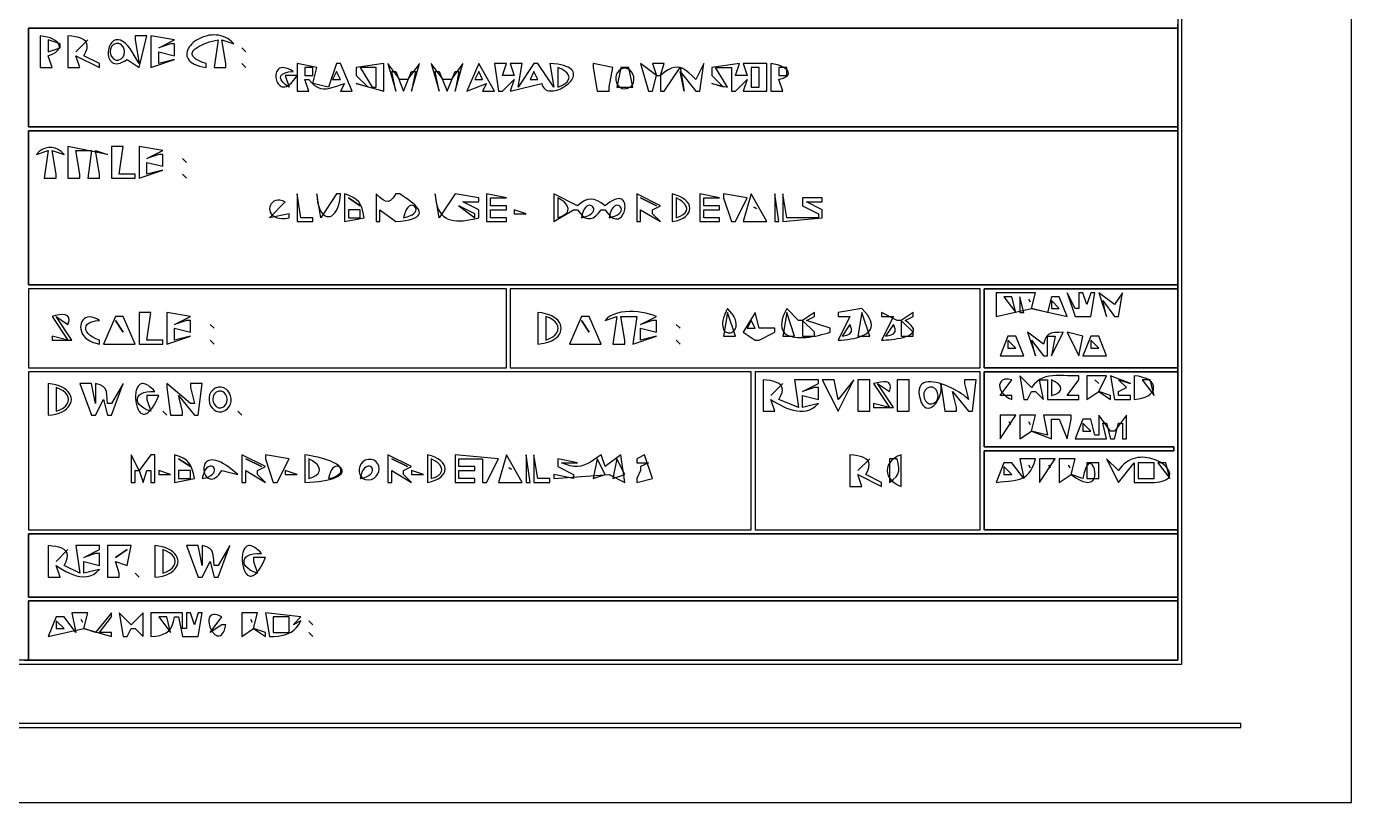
# Model space of a CAD drawing. Extents: x 0 to 2384, y 0 to 1684.
# Drawn here: x 2048.5 to 2384, y 0 to 196.4 of the extents above; entities that cross this region are included whole.
import ezdxf

# ---------------------------------------------------------------- set-up
doc = ezdxf.new("R2010")
doc.units = 0
doc.layers.add('C251', color=251, linetype='CONTINUOUS')
doc.layers.add('C7', color=7, linetype='CONTINUOUS')

msp = doc.modelspace()

# ---------------------------------------------------------------- linework, layer by layer
at = {"layer": 'C251'}
for points in [[(28, 1664), (28, 19), (2356, 19), (2356, 20), (29, 20), (29, 1663), (2356, 1663), (2337, 1664), (2298, 1664), (2160, 1664), (1683, 1664), (28, 1664)], [(44, 1649), (44, 35), (2341, 35), (2341, 367), (2340, 367), (2340, 36), (45, 36), (45, 1648), (2340, 1648), (2340, 368), (2341, 368), (2341, 1649), (44, 1649)]]:
    msp.add_lwpolyline(points, dxfattribs=at)
at = {"layer": 'C7'}
for points in [[(0, 1684), (0, 0), (2384, 0), (2384, 1684), (0, 1684)], [(2048, 36), (2049, 36), (2049, 51), (2340, 51), (2340, 52), (2049, 52), (2049, 68), (2340, 68), (2340, 69), (2291, 69), (2291, 89), (2339, 89), (2339, 90), (2291, 90), (2291, 109), (2340, 109), (2340, 110), (2291, 110), (2291, 130), (2340, 130), (2340, 131), (2049, 131), (2049, 170), (2340, 170), (2340, 171), (2049, 171), (2049, 196), (2340, 196), (2340, 197)], [(2049, 196), (2049, 171), (2340, 171), (2340, 196), (2049, 196)], [(2052, 194), (2052, 186), (2055, 186), (2054, 189), (2055.0376, 189.4033), (2055.8241, 189.831), (2056.3767, 190.2751), (2056.7129, 190.7279), (2056.8501, 191.1814), (2056.8057, 191.6278), (2056.597, 192.0592), (2056.2415, 192.4678), (2055.7567, 192.8457), (2055.1597, 193.185), (2054.4682, 193.478), (2053.6995, 193.7167), (2052.8709, 193.8933), (2052, 194)], [(2054, 193), (2054, 190), (2057, 191), (2057, 192), (2054, 193)], [(2059, 194), (2059, 186), (2062, 186), (2061, 189), (2067, 186), (2067, 187), (2063, 189), (2063.5263, 189.9634), (2063.82, 190.795), (2063.8992, 191.505), (2063.7822, 192.1031), (2063.4871, 192.5995), (2063.0323, 193.0041), (2062.4359, 193.3269), (2061.7163, 193.5779), (2060.8916, 193.7671), (2059.9801, 193.9044), (2059, 194)], [(2061, 190), (2064, 193), (2061, 190)], [(2074, 188), (2077, 186), (2079, 194), (2076, 194), (2076, 193), (2077, 187), (2076.448, 187.953), (2075.8835, 188.9739), (2075.2943, 189.9808), (2074.6682, 190.8919), (2074.1538, 191.5077), (2073.6591, 192.0097), (2073.1849, 192.4046), (2072.7324, 192.699), (2072.3024, 192.8995), (2071.896, 193.013), (2071.514, 193.0461), (2071.1575, 193.0055), (2070.8274, 192.8979), (2070.5247, 192.7299), (2070.2504, 192.5083), (2070.0054, 192.2398), (2069.7908, 191.931), (2069.6074, 191.5887), (2069.4562, 191.2195), (2069.3383, 190.8301), (2069.2545, 190.4272), (2069.2059, 190.0175), (2069.1934, 189.6078), (2069.2181, 189.2046), (2069.2807, 188.8147), (2069.3824, 188.4448), (2069.5241, 188.1016), (2069.7068, 187.7917), (2069.9314, 187.5219), (2070.1989, 187.2988), (2070.5103, 187.1292), (2070.8665, 187.0197), (2071.2686, 186.977), (2071.7174, 187.0078), (2072.214, 187.1188), (2072.7593, 187.3167), (2073.3543, 187.6082), (2074, 188)], [(2070.564, 191.8287), (2070.0314, 191.3138), (2069.7443, 190.6779), (2069.6766, 189.9845), (2069.8026, 189.297), (2070.0965, 188.679), (2070.5326, 188.1939), (2071.0851, 187.9053), (2071.7281, 187.8766), (2072.436, 188.1713)], [(2072.436, 188.1712), (2072.9683, 188.686), (2073.2555, 189.3218), (2073.3232, 190.0153), (2073.1972, 190.7027), (2072.9033, 191.3208), (2072.4672, 191.8059), (2071.9148, 192.0946), (2071.2718, 192.1233), (2070.564, 191.8287)], [(2080, 194), (2080, 186), (2086, 188), (2082, 187), (2082, 190), (2086, 189), (2086, 192), (2085, 192), (2082, 191), (2086, 193), (2080, 194)], [(2094, 186), (2094, 187), (2092.922, 187.3689), (2092.059, 187.7447), (2091.3971, 188.1251), (2090.9228, 188.5079), (2090.6222, 188.8907), (2090.4818, 189.2715), (2090.4878, 189.6478), (2090.6266, 190.0175), (2090.8844, 190.3783), (2091.2476, 190.7279), (2091.7025, 191.0641), (2092.2354, 191.3846), (2092.8327, 191.6872), (2093.4805, 191.9696), (2094.1653, 192.2295), (2094.8733, 192.4648), (2095.5909, 192.6731), (2096.3043, 192.8523), (2097, 193), (2096, 186), (2099, 186), (2099, 187), (2098, 193), (2101, 192), (2100.5099, 192.5077), (2099.9944, 192.9442), (2099.4569, 193.3123), (2098.901, 193.6149), (2098.33, 193.8551), (2097.7475, 194.0357), (2097.1571, 194.1598), (2096.5622, 194.2302), (2095.9663, 194.2499), (2095.3729, 194.2218), (2094.7856, 194.1489), (2094.2078, 194.0342), (2093.643, 193.8805), (2093.0947, 193.6909), (2092.5665, 193.4682), (2092.0618, 193.2154), (2091.5841, 192.9354), (2091.137, 192.6313), (2090.7239, 192.3059), (2090.3484, 191.9622), (2090.0139, 191.6031), (2089.7239, 191.2316), (2089.482, 190.8506), (2089.2916, 190.4631), (2089.1563, 190.0719), (2089.0796, 189.6802), (2089.0648, 189.2907), (2089.1157, 188.9065), (2089.2356, 188.5304), (2089.428, 188.1655), (2089.6965, 187.8146), (2090.0446, 187.4808), (2090.4758, 187.1669), (2090.9935, 186.8759), (2091.6012, 186.6108), (2092.3026, 186.3745), (2093.101, 186.1699), (2094, 186)], [(2103, 191), (2104, 190), (2103, 191)], [(2103, 187), (2104, 186), (2103, 187)], [(2117, 184), (2114, 184), (2115, 181), (2114.0448, 181.6385), (2113.3649, 182.2617), (2112.9566, 182.8554), (2112.8162, 183.4052), (2112.9397, 183.8971), (2113.3237, 184.3167), (2113.9642, 184.6498), (2114.8575, 184.8823), (2116, 185), (2115.3721, 185.381), (2114.7975, 185.6623), (2114.2752, 185.851), (2113.8037, 185.9542), (2113.3821, 185.9792), (2113.0091, 185.933), (2112.6835, 185.8229), (2112.4042, 185.656), (2112.1699, 185.4395), (2111.9795, 185.1806), (2111.8318, 184.8864), (2111.7257, 184.5641), (2111.6599, 184.2208), (2111.6333, 183.8638), (2111.6446, 183.5003), (2111.6928, 183.1372), (2111.7766, 182.782), (2111.8949, 182.4416), (2112.0464, 182.1233), (2112.23, 181.8343), (2112.4445, 181.5816), (2112.6887, 181.3726), (2112.9615, 181.2143), (2113.2617, 181.1139), (2113.588, 181.0787), (2113.9394, 181.1156), (2114.3146, 181.2321), (2114.7124, 181.4351), (2115.1317, 181.7318), (2115.5713, 182.1295), (2116.03, 182.6354), (2116.5066, 183.2564), (2117, 184)], [(2117, 187), (2117, 180), (2120, 180), (2119, 183), (2120, 183), (2120.7208, 182.1179), (2121.443, 181.4611), (2122.1724, 181.0073), (2122.9152, 180.734), (2123.6775, 180.619), (2124.4653, 180.6398), (2125.2847, 180.7742), (2126.1418, 180.9997), (2127.0427, 181.2941), (2127.9933, 181.635), (2129, 182), (2128, 180), (2131, 180), (2128, 187), (2127, 187), (2125, 181), (2121, 182), (2122, 186), (2117, 187)], [(2119, 186), (2119, 184), (2121, 184), (2121, 186), (2119, 186)], [(2127, 185), (2126, 183), (2128, 183), (2127, 185)], [(2132, 186), (2132, 184), (2135, 181), (2132, 182), (2139, 180), (2139, 187), (2132, 186)], [(2133, 186), (2136, 181), (2137, 181), (2137, 186), (2133, 186)], [(2140, 187), (2142, 180), (2141, 185), (2142, 185), (2144, 180), (2146, 185), (2147, 185), (2146, 180), (2148, 187), (2145, 183), (2143, 183), (2140, 187)], [(2151, 187), (2153, 180), (2152, 185), (2153, 185), (2155, 180), (2157, 185), (2158, 185), (2157, 180), (2159, 187), (2156, 183), (2154, 183), (2151, 187)], [(2163, 187), (2160, 180), (2165, 182), (2164, 180), (2167, 180), (2163, 187)], [(2163, 185), (2162, 183), (2164, 183), (2163, 185)], [(2167, 187), (2168, 180), (2169, 180), (2172, 183), (2171, 180), (2179, 182), (2179.1095, 181.5478), (2179.2731, 181.1619), (2179.4858, 180.8393), (2179.743, 180.5772), (2180.0399, 180.3728), (2180.3717, 180.223), (2180.7337, 180.125), (2181.1212, 180.0759), (2181.5293, 180.0728), (2181.9533, 180.1128), (2182.3886, 180.1931), (2182.8302, 180.3107), (2183.2736, 180.4628), (2183.7138, 180.6464), (2184.1462, 180.8587), (2184.5661, 181.0968), (2184.9686, 181.3577), (2185.349, 181.6386), (2185.7026, 181.9366), (2186.0246, 182.2488), (2186.3102, 182.5723), (2186.5547, 182.9043), (2186.7534, 183.2417), (2186.9015, 183.5818), (2186.9942, 183.9216), (2187.0268, 184.2583), (2186.9946, 184.589), (2186.8927, 184.9107), (2186.7165, 185.2205), (2186.4612, 185.5157), (2186.122, 185.7932), (2185.6941, 186.0503), (2185.1729, 186.2839), (2184.5536, 186.4913), (2183.8314, 186.6694), (2183.0015, 186.8155), (2182.0593, 186.9267), (2181, 187), (2182, 181), (2178, 187), (2177, 187), (2173, 181), (2174, 187), (2171, 187), (2172, 184), (2169, 184), (2170, 187), (2167, 187)], [(2177, 185), (2176, 183), (2178, 183), (2177, 185)], [(2183, 186), (2183, 181), (2184.0377, 181.4159), (2184.8449, 181.8879), (2185.4214, 182.4019), (2185.7673, 182.9439), (2185.8827, 183.4999), (2185.7673, 184.0559), (2185.4214, 184.598), (2184.8449, 185.112), (2184.0377, 185.584), (2183, 186)], [(2192, 187), (2192, 186), (2193, 180), (2196, 180), (2196, 181), (2197, 186), (2192, 187)], [(2199.2639, 185.6551), (2198.5944, 185.2777), (2198.1148, 184.7563), (2197.8153, 184.1342), (2197.6863, 183.4549), (2197.7179, 182.762), (2197.9005, 182.0988), (2198.2242, 181.5088), (2198.6794, 181.0356), (2199.2562, 180.7227), (2199.945, 180.6135), (2200.736, 180.7515), (2201.4225, 181.1061), (2201.905, 181.6174), (2202.1969, 182.2393), (2202.3115, 182.9255), (2202.262, 183.63), (2202.0617, 184.3065), (2201.7239, 184.9089), (2201.2619, 185.3912), (2200.6891, 185.707), (2200.0187, 185.8103), (2199.264, 185.655)], [(2199, 186), (2198, 181), (2202, 181), (2201, 186), (2199, 186)], [(2204, 187), (2206, 180), (2207, 180), (2208, 184), (2209, 184), (2209, 180), (2210, 180), (2214, 186), (2215, 180), (2214, 185), (2218, 180), (2219, 180), (2220, 187), (2218, 183), (2217.0609, 183.919), (2216.2118, 184.6821), (2215.4309, 185.2859), (2214.6961, 185.7273), (2213.9854, 186.003), (2213.277, 186.1099), (2212.5489, 186.0447), (2211.7791, 185.8044), (2210.9456, 185.3856), (2210.0265, 184.7852), (2209, 184), (2210, 187), (2207, 187), (2208, 184), (2204, 187)], [(2222, 186), (2222, 184), (2225, 181), (2222, 182), (2226, 181), (2223, 186), (2227, 186), (2227, 180), (2228, 180), (2231, 183), (2230, 180), (2236, 180), (2236, 187), (2230, 187), (2231, 184), (2228, 184), (2229, 187), (2222, 186)], [(2232, 186), (2232, 181), (2234, 181), (2234, 186), (2232, 186)], [(2237, 187), (2237, 180), (2240, 180), (2239, 183), (2240.0635, 183.2983), (2240.798, 183.6503), (2241.235, 184.0418), (2241.4061, 184.4586), (2241.343, 184.8864), (2241.0773, 185.3112), (2240.6406, 185.7186), (2240.0646, 186.0946), (2239.3809, 186.4249), (2238.6211, 186.6954), (2237.8169, 186.8918), (2237, 187)], [(2239, 186), (2239, 184), (2241, 184), (2241, 186), (2239, 186)], [(2049, 170), (2049, 131), (2340, 131), (2340, 170), (2049, 170)], [(2051, 164), (2054, 165), (2053, 158), (2056, 158), (2056, 159), (2055, 165), (2058, 164), (2057.276, 164.7121), (2056.5117, 165.2462), (2055.7186, 165.6022), (2054.9081, 165.7802), (2054.0919, 165.7802), (2053.2814, 165.6022), (2052.4883, 165.2462), (2051.7239, 164.7121), (2051, 164)], [(2059, 166), (2059, 158), (2062, 158), (2062, 159), (2061, 165), (2065, 165), (2064, 158), (2067, 158), (2067, 159), (2066, 165), (2069, 164), (2059, 166)], [(2070, 166), (2070, 158), (2076, 158), (2076, 159), (2072, 159), (2073, 166), (2070, 166)], [(2077, 166), (2077, 158), (2083, 160), (2079, 159), (2079, 162), (2083, 161), (2083, 164), (2082, 164), (2079, 163), (2083, 165), (2077, 166)], [(2088, 163), (2089, 162), (2088, 163)], [(2088, 159), (2089, 158), (2088, 159)], [(2115, 148), (2115, 149), (2110, 148), (2114, 152), (2113.3108, 152.2785), (2112.6771, 152.4171), (2112.1027, 152.4307), (2111.5912, 152.3341), (2111.1464, 152.1424), (2110.772, 151.8704), (2110.4716, 151.5331), (2110.2491, 151.1454), (2110.1081, 150.7223), (2110.0523, 150.2787), (2110.0855, 149.8295), (2110.2113, 149.3897), (2110.4335, 148.9741), (2110.7559, 148.5978), (2111.182, 148.2757), (2111.7157, 148.0226), (2112.3606, 147.8536), (2113.1205, 147.7835), (2113.999, 147.8273), (2115, 148)], [(2117, 154), (2117, 147), (2121, 147), (2121, 148), (2118, 148), (2117, 154)], [(2122, 154), (2122.0746, 152.9054), (2122.2179, 151.9272), (2122.4223, 151.0652), (2122.6804, 150.3192), (2122.9847, 149.6891), (2123.3276, 149.1745), (2123.7018, 148.7754), (2124.0996, 148.4915), (2124.5137, 148.3226), (2124.9366, 148.2685), (2125.3607, 148.329), (2125.7786, 148.504), (2126.1828, 148.7933), (2126.5658, 149.1965), (2126.9202, 149.7136), (2127.2384, 150.3444), (2127.5129, 151.0886), (2127.7364, 151.9461), (2127.9012, 152.9166), (2128, 154), (2127, 154), (2123, 148), (2122, 154)], [(2129, 154), (2129, 147), (2134, 148), (2133.7696, 149.2485), (2133.4811, 150.312), (2133.107, 151.2118), (2132.6202, 151.9691), (2131.9933, 152.6053), (2131.1992, 153.1417), (2130.2105, 153.5994), (2129, 154)], [(2130, 153), (2133, 151), (2130, 153)], [(2137, 154), (2137, 147), (2138, 147), (2138, 150), (2142, 147), (2143.3236, 147.1292), (2144.463, 147.2911), (2145.4265, 147.4843), (2146.2226, 147.707), (2146.8596, 147.9578), (2147.3458, 148.2349), (2147.6896, 148.5369), (2147.8993, 148.8622), (2147.9833, 149.2091), (2147.9499, 149.576), (2147.8075, 149.9615), (2147.5645, 150.3638), (2147.2293, 150.7814), (2146.81, 151.2128), (2146.3152, 151.6562), (2145.7532, 152.1103), (2145.1323, 152.5732), (2144.4609, 153.0435), (2143.7473, 153.5197), (2143, 154), (2142, 154), (2141.3263, 152.984), (2140.6792, 152.3721), (2140.0346, 152.125), (2139.3684, 152.2034), (2138.6566, 152.5682), (2137.8751, 153.1801), (2137, 154)], [(2144, 148), (2144.8818, 148.1988), (2145.599, 148.4487), (2146.1634, 148.7375), (2146.5871, 149.0533), (2146.882, 149.3841), (2147.0601, 149.718), (2147.1333, 150.0429), (2147.1138, 150.3468), (2147.0134, 150.6179), (2146.8441, 150.844), (2146.6179, 151.0133), (2146.3469, 151.1137), (2146.0429, 151.1332), (2145.718, 151.06), (2145.3842, 150.8819), (2145.0533, 150.587), (2144.7375, 150.1634), (2144.4487, 149.599), (2144.1988, 148.8818), (2144, 148)], [(2152, 154), (2152.0786, 152.8697), (2152.2346, 151.8557), (2152.4652, 150.9537), (2152.7677, 150.1596), (2153.1392, 149.4691), (2153.577, 148.8779), (2154.0784, 148.3819), (2154.6406, 147.9768), (2155.2608, 147.6585), (2155.9364, 147.4226), (2156.6644, 147.2651), (2157.4422, 147.1816), (2158.2671, 147.168), (2159.1362, 147.22), (2160.0468, 147.3334), (2160.9961, 147.504), (2161.9814, 147.7276), (2163, 148), (2163, 150), (2159, 152), (2163, 152), (2163, 153), (2157, 154), (2153, 148), (2152, 154)], [(2158, 151), (2162, 148), (2162, 149), (2158, 151)], [(2165, 154), (2165, 147), (2170, 147), (2170, 148), (2166, 148), (2166, 150), (2170, 150), (2170, 151), (2166, 151), (2166, 153), (2170, 153), (2165, 154)], [(2182, 154), (2182, 147), (2187, 150), (2188, 150), (2188.657, 149.1127), (2189.3213, 148.4473), (2189.9907, 148.0037), (2190.6632, 147.7819), (2191.3368, 147.7819), (2192.0093, 148.0037), (2192.6787, 148.4473), (2193.343, 149.1127), (2194, 150), (2195, 150), (2195.4339, 149.3833), (2195.8551, 148.8723), (2196.2626, 148.4608), (2196.6553, 148.1428), (2197.0321, 147.9122), (2197.3919, 147.7629), (2197.7337, 147.6889), (2198.0565, 147.6841), (2198.3591, 147.7425), (2198.6404, 147.8579), (2198.8995, 148.0243), (2199.1351, 148.2356), (2199.3464, 148.4857), (2199.5321, 148.7687), (2199.6913, 149.0783), (2199.8228, 149.4086), (2199.9256, 149.7534), (2199.9986, 150.1068), (2200.0408, 150.4625), (2200.051, 150.8147), (2200.0282, 151.1571), (2199.9714, 151.4837), (2199.8795, 151.7885), (2199.7513, 152.0653), (2199.5858, 152.3082), (2199.3821, 152.511), (2199.1389, 152.6676), (2198.8552, 152.7721), (2198.5299, 152.8183), (2198.1621, 152.8001), (2197.7505, 152.7115), (2197.2942, 152.5465), (2196.7921, 152.2989), (2196.243, 151.9626), (2195.646, 151.5317), (2195, 151), (2194.0086, 151.7384), (2193.1101, 152.2756), (2192.2747, 152.6068), (2191.4725, 152.727), (2190.6738, 152.6313), (2189.8486, 152.3149), (2188.9673, 151.7727), (2188, 151), (2182, 154)], [(2183, 153), (2183, 148), (2184.0275, 148.3641), (2184.7977, 148.7886), (2185.3215, 149.2622), (2185.6096, 149.7735), (2185.673, 150.3112), (2185.5226, 150.8641), (2185.1692, 151.4207), (2184.6237, 151.9697), (2183.897, 152.4999), (2183, 153)], [(2189, 148), (2189.8818, 148.1988), (2190.599, 148.4487), (2191.1634, 148.7375), (2191.5871, 149.0533), (2191.882, 149.3841), (2192.0601, 149.718), (2192.1333, 150.0429), (2192.1138, 150.3468), (2192.0134, 150.6179), (2191.8441, 150.844), (2191.6179, 151.0133), (2191.3469, 151.1137), (2191.0429, 151.1332), (2190.718, 151.06), (2190.3842, 150.8819), (2190.0533, 150.587), (2189.7375, 150.1634), (2189.4487, 149.599), (2189.1988, 148.8818), (2189, 148)], [(2196, 148), (2196.8818, 148.1988), (2197.599, 148.4487), (2198.1634, 148.7375), (2198.5871, 149.0533), (2198.882, 149.3841), (2199.0601, 149.718), (2199.1333, 150.0429), (2199.1138, 150.3468), (2199.0134, 150.6179), (2198.8441, 150.844), (2198.6179, 151.0133), (2198.3469, 151.1137), (2198.0429, 151.1332), (2197.718, 151.06), (2197.3842, 150.8819), (2197.0533, 150.587), (2196.7375, 150.1634), (2196.4487, 149.599), (2196.1988, 148.8818), (2196, 148)], [(2203, 154), (2203, 147), (2204, 147), (2204, 150), (2209, 147), (2207, 149), (2207, 150), (2209, 151), (2203, 154)], [(2204, 153), (2208, 151), (2204, 153)], [(2212, 154), (2212, 147), (2213.0677, 147.2291), (2213.9878, 147.5356), (2214.7615, 147.9089), (2215.3897, 148.3384), (2215.8738, 148.8135), (2216.2147, 149.3234), (2216.4136, 149.8575), (2216.4716, 150.4052), (2216.3899, 150.9559), (2216.1696, 151.4989), (2215.8118, 152.0236), (2215.3176, 152.5194), (2214.6882, 152.9755), (2213.9247, 153.3814), (2213.0283, 153.7264), (2212, 154)], [(2213, 153), (2213, 148), (2214.0275, 148.3641), (2214.7977, 148.7886), (2215.3214, 149.2622), (2215.6096, 149.7735), (2215.673, 150.3112), (2215.5226, 150.8641), (2215.1693, 151.4207), (2214.6238, 151.9697), (2213.897, 152.4999), (2213, 153)], [(2219, 154), (2219, 147), (2224, 147), (2224, 148), (2220, 148), (2220, 150), (2224, 150), (2224, 151), (2220, 151), (2220, 153), (2224, 153), (2219, 154)], [(2225, 154), (2225, 153), (2227, 147), (2228, 147), (2231, 153), (2225, 154)], [(2232, 154), (2230, 147), (2231, 147), (2235, 147), (2236, 147), (2232, 154)], [(2238, 154), (2238, 147), (2239, 147), (2238, 154)], [(2240, 154), (2240, 147), (2250, 148), (2250, 150), (2246, 152), (2250, 152), (2250, 153), (2245, 153), (2245, 151), (2249, 149), (2249, 148), (2241, 148), (2240, 154)], [(2130, 150), (2130, 148), (2133, 148), (2133, 150), (2130, 150)], [(2172, 150), (2172, 149), (2175, 149), (2172, 150)], [(2232.6667, 150.6667), (2233.3333, 150.3333), (2232.6667, 150.6667)], [(2049, 130), (2049, 110), (2170, 110), (2170, 130), (2049, 130)], [(2171, 130), (2171, 110), (2290, 110), (2290, 130), (2171, 130)], [(2291, 130), (2291, 110), (2340, 110), (2340, 130), (2291, 130)], [(2294, 129), (2294, 123), (2303, 125), (2312, 123), (2310, 128), (2308, 128), (2307, 124), (2303, 125), (2304, 129), (2294, 129)], [(2296, 128), (2299, 124), (2298, 128), (2296, 128)], [(2300, 128), (2300, 124), (2301, 124), (2300, 128)], [(2312, 129), (2314, 123), (2317, 123), (2318, 123), (2319, 129), (2318, 129), (2317, 126), (2316, 129), (2315, 129), (2315, 125), (2314, 125), (2312, 129)], [(2320, 129), (2322, 123), (2321, 127), (2324, 123), (2325, 123), (2326, 129), (2324, 126), (2320, 129)], [(2195, 122), (2198, 123), (2197, 116), (2200, 116), (2200, 117), (2199, 123), (2203, 123), (2202, 116), (2208, 118), (2204, 117), (2204, 120), (2208, 119), (2208, 122), (2207, 122), (2204, 121), (2208, 123), (2207.1758, 123.313), (2206.2762, 123.592), (2205.316, 123.8308), (2204.3102, 124.023), (2203.2734, 124.1624), (2202.2206, 124.2426), (2201.1665, 124.2574), (2200.1261, 124.2004), (2199.1141, 124.0654), (2198.1453, 123.8461), (2197.2347, 123.5362), (2196.3971, 123.1294), (2195.6472, 122.6194), (2195, 122)], [(2226, 125), (2225.5825, 124.146), (2225.2572, 123.3619), (2225.0177, 122.6462), (2224.8573, 121.9974), (2224.7695, 121.414), (2224.7478, 120.8945), (2224.7857, 120.4376), (2224.8766, 120.0416), (2225.0141, 119.7052), (2225.1915, 119.4268), (2225.4025, 119.205), (2225.6403, 119.0383), (2225.8986, 118.9252), (2226.1707, 118.8642), (2226.4502, 118.8539), (2226.7305, 118.8928), (2227.005, 118.9794), (2227.2674, 119.1122), (2227.511, 119.2898), (2227.7293, 119.5107), (2227.9158, 119.7734), (2228.0639, 120.0764), (2228.1672, 120.4183), (2228.219, 120.7975), (2228.2129, 121.2127), (2228.1424, 121.6622), (2228.0009, 122.1448), (2227.7818, 122.6588), (2227.4787, 123.2028), (2227.0851, 123.7753), (2226.5943, 124.3748), (2226, 125)], [(2241, 125), (2240.5029, 123.9751), (2240.1303, 123.042), (2239.8758, 122.1972), (2239.733, 121.4372), (2239.6956, 120.7584), (2239.7572, 120.1572), (2239.9115, 119.6302), (2240.1521, 119.1738), (2240.4726, 118.7844), (2240.8668, 118.4586), (2241.3281, 118.1928), (2241.8504, 117.9834), (2242.4273, 117.827), (2243.0523, 117.7199), (2243.7192, 117.6587), (2244.4216, 117.6397), (2245.1531, 117.6596), (2245.9075, 117.7147), (2246.6782, 117.8015), (2247.459, 117.9165), (2248.2436, 118.0561), (2249.0255, 118.2168), (2249.7985, 118.3951), (2250.5561, 118.5874), (2251.292, 118.7902), (2252, 119), (2252, 120), (2246, 122), (2248, 123), (2248, 124), (2245, 122), (2244, 122), (2241, 125)], [(2260, 125), (2254, 124), (2254, 123), (2257, 123), (2254, 117), (2254.798, 117.0411), (2255.6016, 117.1048), (2256.4015, 117.1929), (2257.189, 117.3072), (2257.9551, 117.4495), (2258.6909, 117.6216), (2259.3873, 117.8253), (2260.0354, 118.0623), (2260.6264, 118.3346), (2261.1512, 118.6438), (2261.6009, 118.9918), (2261.9666, 119.3803), (2262.2393, 119.8113), (2262.4101, 120.2864), (2262.47, 120.8074), (2262.41, 121.3763), (2262.2213, 121.9947), (2261.8949, 122.6645), (2261.4219, 123.3874), (2260.7932, 124.1653), (2260, 125)], [(2302.3333, 127.3333), (2302.6667, 126.6667), (2302.3333, 127.3333)], [(2308, 127), (2308, 125), (2310, 125), (2308, 127)], [(2055, 123), (2059, 117), (2055, 118), (2055, 117), (2060, 117), (2056, 123), (2059, 121), (2059.2623, 122.0172), (2059.1955, 122.7343), (2058.8551, 123.1918), (2058.2969, 123.4301), (2057.5765, 123.4896), (2056.7498, 123.4108), (2055.8724, 123.2341), (2055, 123)], [(2067, 116), (2067, 117), (2066.0911, 117.3333), (2065.3069, 117.7297), (2064.6546, 118.1742), (2064.1416, 118.6521), (2063.7751, 119.1484), (2063.5626, 119.6483), (2063.5113, 120.1369), (2063.6286, 120.5994), (2063.9218, 121.0209), (2064.3982, 121.3865), (2065.0651, 121.6815), (2065.9299, 121.8909), (2067, 122), (2066.2866, 122.4141), (2065.6193, 122.6907), (2065.0012, 122.8406), (2064.4358, 122.8746), (2063.9263, 122.8036), (2063.4759, 122.6383), (2063.088, 122.3896), (2062.7658, 122.0682), (2062.5127, 121.685), (2062.3319, 121.2509), (2062.2267, 120.7766), (2062.2004, 120.2728), (2062.2563, 119.7506), (2062.3977, 119.2206), (2062.6278, 118.6937), (2062.9499, 118.1807), (2063.3674, 117.6924), (2063.8836, 117.2396), (2064.5016, 116.8331), (2065.2248, 116.4838), (2066.0565, 116.2025), (2067, 116)], [(2071, 123), (2068, 116), (2076, 116), (2073, 123), (2071, 123)], [(2071, 122), (2073, 119), (2071, 122)], [(2077, 124), (2077, 116), (2083, 116), (2083, 117), (2079, 117), (2080, 124), (2077, 124)], [(2084, 124), (2084, 116), (2090, 118), (2086, 117), (2086, 120), (2090, 119), (2090, 122), (2089, 122), (2086, 121), (2090, 123), (2084, 124)], [(2095, 121), (2096, 120), (2095, 121)], [(2178, 124), (2178, 116), (2179.0178, 116.1186), (2179.9388, 116.3073), (2180.7628, 116.559), (2181.4899, 116.8666), (2182.12, 117.2232), (2182.6532, 117.6219), (2183.0895, 118.0555), (2183.4288, 118.5171), (2183.6712, 118.9997), (2183.8166, 119.4963), (2183.8651, 120), (2183.8166, 120.5036), (2183.6712, 121.0002), (2183.4289, 121.4828), (2183.0896, 121.9444), (2182.6533, 122.378), (2182.1202, 122.7767), (2181.49, 123.1333), (2180.7629, 123.4409), (2179.9389, 123.6926), (2179.0179, 123.8813), (2178, 124)], [(2180, 123), (2180, 117), (2180.9628, 117.3847), (2181.7506, 117.8323), (2182.3633, 118.3302), (2182.8009, 118.8658), (2183.0635, 119.4266), (2183.151, 120), (2183.0634, 120.5733), (2182.8008, 121.1341), (2182.3632, 121.6698), (2181.7505, 122.1677), (2180.9627, 122.6152), (2180, 123)], [(2189, 123), (2186, 116), (2194, 116), (2191, 123), (2189, 123)], [(2189, 122), (2191, 119), (2189, 122)], [(2213, 121), (2214, 120), (2213, 121)], [(2226, 124), (2225, 118), (2228, 118), (2226, 124)], [(2233, 124), (2230, 119), (2233, 117), (2234, 117), (2238, 119), (2238, 120), (2234, 120), (2233, 124)], [(2232, 122), (2231, 120), (2233, 120), (2232, 122)], [(2241, 124), (2240, 118), (2243, 118), (2241, 124)], [(2245, 122), (2245, 118), (2248, 118), (2248, 119), (2245, 122)], [(2257, 121), (2255, 118), (2256.1794, 118.2882), (2256.998, 118.6441), (2257.4269, 119.1558), (2257.4371, 119.9117), (2257, 121)], [(2260, 124), (2259, 118), (2262, 118), (2260, 124)], [(2265, 124), (2265, 123), (2268, 123), (2265, 117), (2265.5414, 117.0251), (2266.1619, 117.064), (2266.8432, 117.119), (2267.5668, 117.1921), (2268.3144, 117.2857), (2269.0676, 117.4021), (2269.8079, 117.5434), (2270.5171, 117.7119), (2271.1767, 117.9098), (2271.7683, 118.1394), (2272.2735, 118.4029), (2272.674, 118.7025), (2272.9514, 119.0405), (2273.0872, 119.4192), (2273.0631, 119.8407), (2272.8607, 120.3072), (2272.4617, 120.8212), (2271.8475, 121.3846), (2271, 122), (2273, 123), (2273, 124), (2270, 122), (2269, 122), (2265, 124)], [(2268, 121), (2266, 118), (2267.1795, 118.2882), (2267.9982, 118.6441), (2268.427, 119.1558), (2268.4372, 119.9117), (2268, 121)], [(2270, 122), (2270, 118), (2273, 118), (2273, 119), (2270, 122)], [(2297, 118), (2295, 113), (2301, 113), (2299, 118), (2297, 118)], [(2302, 119), (2304, 113), (2303, 117), (2306, 113), (2307, 113), (2307, 118), (2309, 118), (2308, 113), (2311, 119), (2309.8148, 118.9738), (2308.8141, 118.9113), (2307.9814, 118.7537), (2307.3002, 118.4425), (2306.7538, 117.9189), (2306.3259, 117.1243), (2306, 116), (2302, 119)], [(2312, 119), (2315, 113), (2316, 118), (2312, 119)], [(2318, 118), (2316, 113), (2322, 113), (2320, 118), (2318, 118)], [(2095, 117), (2096, 116), (2095, 117)], [(2213, 117), (2214, 116), (2213, 117)], [(2297, 117), (2297, 115), (2299, 115), (2297, 117)], [(2318, 117), (2318, 115), (2320, 115), (2318, 117)], [(2049, 109), (2049, 69), (2232, 69), (2232, 109), (2049, 109)], [(2233, 109), (2233, 69), (2290, 69), (2290, 109), (2233, 109)], [(2291, 109), (2291, 90), (2339, 90), (2339, 89), (2291, 89), (2291, 69), (2340, 69), (2340, 109), (2291, 109)], [(2300, 108), (2301, 102), (2302, 102), (2303, 104), (2304, 104), (2306, 102), (2305, 107), (2307, 107), (2307, 102), (2315, 102), (2315, 103), (2312, 103), (2315, 107), (2315, 108), (2314.0146, 107.9678), (2313.0333, 107.9737), (2312.06, 108.0012), (2311.0985, 108.0337), (2310.1528, 108.0547), (2309.2268, 108.0477), (2308.3245, 107.9962), (2307.4497, 107.8836), (2306.6065, 107.6933), (2305.7986, 107.409), (2305.0301, 107.014), (2304.3049, 106.4919), (2303.6269, 105.826), (2303, 105), (2300, 108)], [(2317, 108), (2317, 102), (2320, 104), (2323, 102), (2323, 103), (2320, 104), (2322, 108), (2317, 108)], [(2323, 108), (2324, 102), (2328, 102), (2328, 103), (2325, 103), (2325, 104), (2327, 105), (2325, 107), (2328, 106), (2323, 108)], [(2329, 108), (2329, 102), (2330.0284, 102.1247), (2330.936, 102.323), (2331.7225, 102.5858), (2332.388, 102.9038), (2332.9325, 103.2678), (2333.356, 103.6686), (2333.6585, 104.097), (2333.84, 104.5439), (2333.9005, 104.9999), (2333.84, 105.456), (2333.6585, 105.9028), (2333.356, 106.3312), (2332.9325, 106.732), (2332.388, 107.0961), (2331.7225, 107.4141), (2330.936, 107.6768), (2330.0285, 107.8752), (2329, 108)], [(2054, 106), (2054, 98), (2055.0179, 98.1186), (2055.9389, 98.3073), (2056.7629, 98.559), (2057.49, 98.8666), (2058.1202, 99.2232), (2058.6534, 99.6219), (2059.0897, 100.0555), (2059.429, 100.5171), (2059.6714, 100.9997), (2059.8168, 101.4963), (2059.8653, 102), (2059.8168, 102.5036), (2059.6714, 103.0002), (2059.429, 103.4828), (2059.0897, 103.9444), (2058.6534, 104.378), (2058.1202, 104.7767), (2057.49, 105.1333), (2056.7629, 105.4409), (2055.9389, 105.6926), (2055.0179, 105.8813), (2054, 106)], [(2056, 105), (2056, 99), (2056.9628, 99.3847), (2057.7505, 99.8323), (2058.3632, 100.3302), (2058.8009, 100.8658), (2059.0635, 101.4266), (2059.151, 101.9999), (2059.0635, 102.5733), (2058.8009, 103.1341), (2058.3632, 103.6697), (2057.7505, 104.1676), (2056.9628, 104.6152), (2056, 105)], [(2062, 106), (2065, 98), (2066, 98), (2068, 102), (2069, 98), (2070, 98), (2073, 106), (2070, 101), (2069, 101), (2068.9395, 102.1762), (2068.8695, 103.1896), (2068.722, 104.0454), (2068.4292, 104.7489), (2067.9232, 105.3057), (2067.1361, 105.7209), (2066, 106), (2066, 101), (2065, 106), (2062, 106)], [(2082, 103), (2079, 103), (2079, 102), (2080, 99), (2078.9965, 99.3685), (2078.1707, 99.7938), (2077.5195, 100.2612), (2077.0398, 100.7561), (2076.7285, 101.2639), (2076.5826, 101.77), (2076.5991, 102.2596), (2076.7747, 102.7183), (2077.1065, 103.1313), (2077.5913, 103.4841), (2078.2262, 103.762), (2079.0079, 103.9503), (2079.9336, 104.0345), (2081, 104), (2080.5523, 104.4785), (2080.1283, 104.886), (2079.7275, 105.2257), (2079.3496, 105.5006), (2078.9943, 105.7137), (2078.6613, 105.8682), (2078.3504, 105.9672), (2078.061, 106.0137), (2077.7931, 106.0108), (2077.5462, 105.9617), (2077.32, 105.8693), (2077.1142, 105.7369), (2076.9285, 105.5674), (2076.7626, 105.364), (2076.6162, 105.1298), (2076.4889, 104.8678), (2076.3804, 104.5811), (2076.2904, 104.2729), (2076.2187, 103.9462), (2076.1648, 103.6041), (2076.1286, 103.2496), (2076.1095, 102.8859), (2076.1075, 102.5161), (2076.122, 102.1433), (2076.1528, 101.7704), (2076.1997, 101.4007), (2076.2622, 101.0372), (2076.3401, 100.683), (2076.4331, 100.3412), (2076.5408, 100.0149), (2076.6629, 99.7071), (2076.7991, 99.421), (2076.9491, 99.1596), (2077.1126, 98.926), (2077.2892, 98.7234), (2077.4787, 98.5547), (2077.6807, 98.4232), (2077.8949, 98.3318), (2078.121, 98.2837), (2078.3587, 98.2819), (2078.6077, 98.3296), (2078.8676, 98.4298), (2079.1382, 98.5856), (2079.4191, 98.8001), (2079.71, 99.0764), (2080.0105, 99.4175), (2080.3205, 99.8267), (2080.6395, 100.3069), (2080.9673, 100.8612), (2081.3035, 101.4928), (2081.6478, 102.2047), (2082, 103)], [(2084, 106), (2084, 105), (2085, 98), (2088, 98), (2088, 99), (2087, 103), (2091, 98), (2092, 98), (2093, 106), (2090, 106), (2090, 105), (2091, 101), (2090, 101), (2084, 106)], [(2096.3032, 104.8241), (2095.6417, 104.379), (2095.1636, 103.8198), (2094.8572, 103.1782), (2094.7109, 102.4856), (2094.7133, 101.7737), (2094.8528, 101.0741), (2095.1178, 100.4184), (2095.4968, 99.8382), (2095.9782, 99.3651), (2096.5504, 99.0307), (2097.2019, 98.8666), (2097.9212, 98.9045), (2098.6968, 99.1759)], [(2096.564, 103.8287), (2096.0315, 103.3138), (2095.7444, 102.6779), (2095.6767, 101.9845), (2095.8027, 101.297), (2096.0966, 100.679), (2096.5327, 100.1939), (2097.0851, 99.9052), (2097.7281, 99.8765), (2098.436, 100.1712), (2098.9684, 100.686), (2099.2556, 101.3219), (2099.3232, 102.0153), (2099.1972, 102.7027), (2098.9033, 103.3208), (2098.4672, 103.8058), (2097.9148, 104.0945), (2097.2717, 104.1233), (2096.564, 103.8287)], [(2098.6967, 99.1759), (2099.3582, 99.6209), (2099.8364, 100.18), (2100.1428, 100.8217), (2100.2891, 101.5143), (2100.2867, 102.2262), (2100.1472, 102.9258), (2099.8821, 103.5815), (2099.5031, 104.1617), (2099.0217, 104.6348), (2098.4495, 104.9692), (2097.7979, 105.1332), (2097.0786, 105.0953), (2096.3032, 104.824)], [(2235, 107), (2235, 99), (2238, 99), (2237, 102), (2237.7316, 101.5208), (2238.4988, 101.0527), (2239.2954, 100.6067), (2240.1156, 100.1938), (2240.9535, 99.8252), (2241.8031, 99.5117), (2242.6585, 99.2646), (2243.5138, 99.0948), (2244.363, 99.0134), (2245.2003, 99.0315), (2246.0197, 99.16), (2246.8153, 99.4101), (2247.5812, 99.7927), (2248.3113, 100.319), (2249, 101), (2245, 100), (2245, 103), (2249, 102), (2249, 105), (2248, 105), (2245, 104), (2249, 106), (2249, 107), (2243, 107), (2244, 100), (2239, 102), (2239.5263, 102.9634), (2239.82, 103.7951), (2239.8993, 104.505), (2239.7823, 105.1032), (2239.4872, 105.5995), (2239.0324, 106.0041), (2238.4361, 106.3269), (2237.7165, 106.5779), (2236.8917, 106.7671), (2235.9802, 106.9044), (2235, 107)], [(2237, 103), (2240, 106), (2237, 103)], [(2250, 107), (2254, 99), (2258, 107), (2254, 102), (2253, 107), (2250, 107)], [(2259, 107), (2259, 99), (2262, 99), (2262, 100), (2262, 107), (2259, 107)], [(2263, 106), (2267, 100), (2263, 101), (2263, 100), (2268, 100), (2264, 106), (2267, 104), (2267.2623, 105.0172), (2267.1955, 105.7343), (2266.8551, 106.1918), (2266.2969, 106.4301), (2265.5765, 106.4896), (2264.7498, 106.4108), (2263.8724, 106.2341), (2263, 106)], [(2269, 107), (2269, 99), (2272, 99), (2272, 100), (2272, 107), (2269, 107)], [(2280, 106), (2281, 99), (2284, 99), (2284, 100), (2283, 104), (2287, 99), (2288, 99), (2289, 107), (2286, 107), (2286, 106), (2287, 102), (2286.696, 102.3255), (2286.303, 102.6764), (2285.8308, 103.0458), (2285.2888, 103.4269), (2284.6866, 103.813), (2284.0338, 104.1972), (2283.3399, 104.5729), (2282.6146, 104.9332), (2281.8674, 105.2713), (2281.1079, 105.5804), (2280.3457, 105.8539), (2279.5903, 106.0848), (2278.8514, 106.2664), (2278.1385, 106.392), (2277.4611, 106.4547), (2276.8289, 106.4478), (2276.2515, 106.3645), (2275.7383, 106.198), (2275.299, 105.9415), (2274.9432, 105.5882), (2274.6805, 105.1314), (2274.5203, 104.5643), (2274.4724, 103.8802), (2274.5462, 103.0721), (2274.7514, 102.1334), (2275.0677, 101.2236), (2275.4448, 100.5515), (2275.87, 100.099), (2276.3306, 99.848), (2276.8138, 99.7806), (2277.3071, 99.8787), (2277.7978, 100.1243), (2278.273, 100.4994), (2278.7202, 100.9859), (2279.1267, 101.566), (2279.4798, 102.2214), (2279.7668, 102.9344), (2279.975, 103.6867), (2280.0917, 104.4604), (2280.1042, 105.2375), (2280, 106)], [(2276.564, 104.8287), (2276.0315, 104.3138), (2275.7443, 103.6779), (2275.6766, 102.9845), (2275.8026, 102.297), (2276.0965, 101.6789), (2276.5326, 101.1938), (2277.085, 100.9052), (2277.7281, 100.8764), (2278.436, 101.1712), (2278.9683, 101.686), (2279.2555, 102.3219), (2279.3232, 103.0153), (2279.1972, 103.7028), (2278.9033, 104.3208), (2278.4672, 104.8059), (2277.9148, 105.0946), (2277.2718, 105.1233), (2276.564, 104.8287)], [(2298, 102), (2298, 103), (2295, 103), (2298, 107), (2297.0365, 107.1389), (2296.2625, 107.0958), (2295.67, 106.8963), (2295.2511, 106.5665), (2294.9981, 106.1321), (2294.903, 105.6191), (2294.9581, 105.0533), (2295.1553, 104.4606), (2295.4869, 103.867), (2295.9451, 103.2982), (2296.5219, 102.7802), (2297.2094, 102.3388), (2298, 102)], [(2308, 107), (2308, 104), (2308, 103), (2309.1188, 103.3348), (2309.8769, 103.7617), (2310.2947, 104.2582), (2310.3929, 104.8019), (2310.1919, 105.3704), (2309.7124, 105.9412), (2308.9749, 106.4919), (2308, 107)], [(2319, 107), (2320, 106), (2319, 107)], [(2331, 107), (2334, 103), (2333, 107), (2331, 107)], [(2083, 99), (2084, 98), (2083, 99)], [(2102, 99), (2103, 98), (2102, 99)], [(2295, 98), (2295, 92), (2299, 98), (2295, 98)], [(2300, 98), (2300, 92), (2303, 94), (2308, 92), (2308, 97), (2310, 97), (2312, 92), (2313, 97), (2313, 98), (2306, 98), (2307, 93), (2303, 94), (2304, 98), (2300, 98)], [(2320, 98), (2320, 93), (2319, 93), (2318, 97), (2316, 97), (2314, 92), (2322, 92), (2321, 96), (2322, 96), (2323, 92), (2324, 92), (2325, 96), (2326, 96), (2326, 92), (2327, 92), (2327, 98), (2324, 94), (2323, 94), (2320, 98)], [(2297.3333, 96.3333), (2297.6667, 95.6667), (2297.3333, 96.3333)], [(2302.3333, 96.3333), (2302.6667, 95.6667), (2302.3333, 96.3333)], [(2316, 96), (2316, 94), (2318, 94), (2316, 96)], [(2075, 88), (2075, 81), (2076, 81), (2076, 84), (2077, 84), (2078, 81), (2079, 84), (2080, 84), (2080, 81), (2081, 81), (2081, 88), (2080, 88), (2077, 84), (2075, 88)], [(2086, 88), (2086, 81), (2091, 82), (2090.7696, 83.2485), (2090.4811, 84.312), (2090.1071, 85.2118), (2089.6203, 85.9691), (2088.9935, 86.6053), (2088.1993, 87.1416), (2087.2106, 87.5994), (2086, 88)], [(2103, 88), (2103, 81), (2104, 81), (2104, 84), (2109, 81), (2107, 83), (2107, 84), (2109, 85), (2103, 88)], [(2109, 88), (2109, 87), (2111, 81), (2112, 81), (2115, 87), (2109, 88)], [(2119, 88), (2119, 81), (2120.2763, 81.0616), (2121.456, 81.1499), (2122.54, 81.2633), (2123.5292, 81.4001), (2124.4246, 81.5588), (2125.227, 81.7378), (2125.9374, 81.9354), (2126.5567, 82.1503), (2127.0859, 82.3806), (2127.5258, 82.6249), (2127.8773, 82.8816), (2128.1415, 83.1491), (2128.3191, 83.4257), (2128.4112, 83.71), (2128.4187, 84.0003), (2128.3424, 84.295), (2128.1833, 84.5926), (2127.9424, 84.8914), (2127.6205, 85.19), (2127.2185, 85.4866), (2126.7375, 85.7798), (2126.1782, 86.0679), (2125.5417, 86.3493), (2124.8288, 86.6225), (2124.0405, 86.8859), (2123.1778, 87.1379), (2122.2414, 87.3769), (2121.2323, 87.6013), (2120.1515, 87.8095), (2119, 88)], [(2140, 88), (2140, 81), (2141, 81), (2141, 84), (2146, 81), (2144, 83), (2144, 84), (2146, 85), (2140, 88)], [(2150, 88), (2150, 81), (2151.0676, 81.229), (2151.9877, 81.5356), (2152.7613, 81.9089), (2153.3895, 82.3384), (2153.8735, 82.8134), (2154.2144, 83.3233), (2154.4133, 83.8574), (2154.4714, 84.4052), (2154.3897, 84.9558), (2154.1694, 85.4989), (2153.8117, 86.0236), (2153.3175, 86.5193), (2152.6882, 86.9755), (2151.9247, 87.3814), (2151.0283, 87.7264), (2150, 88)], [(2157, 88), (2157, 81), (2162, 81), (2162, 82), (2158, 82), (2158, 84), (2162, 84), (2162, 85), (2158, 85), (2158, 87), (2164, 87), (2164, 81), (2165, 81), (2168, 87), (2157, 88)], [(2170, 88), (2168, 81), (2169, 81), (2173, 81), (2174, 81), (2170, 88)], [(2175, 88), (2175, 81), (2176, 81), (2175, 88)], [(2177, 88), (2177, 81), (2181, 81), (2181, 82), (2178, 82), (2177, 88)], [(2183, 87), (2183, 85), (2187, 83), (2187, 82), (2182, 83), (2182, 82), (2196, 83), (2200, 81), (2199, 88), (2195, 85), (2194, 88), (2193.0202, 87.3013), (2192.1161, 86.6799), (2191.2673, 86.1443), (2190.4531, 85.7034), (2189.6531, 85.3659), (2188.8466, 85.1404), (2188.0133, 85.0357), (2187.1325, 85.0607), (2186.1837, 85.2238), (2185.1463, 85.534), (2184, 86), (2188, 86), (2183, 87)], [(2203, 87), (2203, 86), (2206, 86), (2204, 85), (2204, 84), (2203, 82), (2203, 81), (2207, 82), (2205, 88), (2203, 87)], [(2257, 88), (2257, 80), (2260, 80), (2259, 83), (2265, 80), (2265, 81), (2261, 83), (2261.5263, 83.9634), (2261.82, 84.7951), (2261.8992, 85.5051), (2261.7822, 86.1032), (2261.4871, 86.5996), (2261.0323, 87.0042), (2260.4359, 87.3269), (2259.7163, 87.5779), (2258.8916, 87.7671), (2257.9801, 87.9044), (2257, 88)], [(2270, 80), (2270, 88), (2269.0501, 87.6131), (2268.2464, 87.141), (2267.5888, 86.598), (2267.0773, 85.9982), (2266.712, 85.3557), (2266.4928, 84.6849), (2266.4198, 83.9999), (2266.4928, 83.3149), (2266.712, 82.6441), (2267.0773, 82.0017), (2267.5888, 81.4019), (2268.2464, 80.8588), (2269.0501, 80.3868), (2270, 80)], [(2322, 87), (2325, 81), (2329, 86), (2329, 81), (2329.9985, 80.9935), (2330.9996, 80.9807), (2332.0014, 80.9711), (2333.0021, 80.9743), (2334, 81), (2334.7844, 81.0546), (2335.4743, 81.1494), (2336.073, 81.2813), (2336.5837, 81.447), (2337.0099, 81.6435), (2337.3549, 81.8675), (2337.622, 82.1159), (2337.8144, 82.3855), (2337.9357, 82.6732), (2337.9891, 82.9757), (2337.9779, 83.29), (2337.9056, 83.6128), (2337.7753, 83.941), (2337.5905, 84.2715), (2337.3544, 84.601), (2337.0705, 84.9264), (2336.7421, 85.2446), (2336.3725, 85.5523), (2335.965, 85.8464), (2335.5229, 86.1238), (2335.0497, 86.3812), (2334.5486, 86.6155), (2334.023, 86.8236), (2333.4762, 87.0023), (2332.9115, 87.1484), (2332.3324, 87.2587), (2331.742, 87.3302), (2331.1438, 87.3595), (2330.5411, 87.3436), (2329.9372, 87.2793), (2329.3355, 87.1634), (2328.7393, 86.9928), (2328.1519, 86.7643), (2327.5767, 86.4747), (2327.017, 86.1209), (2326.4761, 85.6996), (2325.9574, 85.2079), (2325.4643, 84.6423), (2325, 84), (2322, 87)], [(2082, 84), (2082, 83), (2085, 83), (2082, 84)], [(2087, 87), (2090, 85), (2087, 87)], [(2087, 84), (2087, 82), (2090, 82), (2090, 84), (2087, 84)], [(2093, 82), (2093.8818, 82.1988), (2094.599, 82.4487), (2095.1634, 82.7375), (2095.587, 83.0533), (2095.8819, 83.3841), (2096.06, 83.718), (2096.1332, 84.0429), (2096.1137, 84.3468), (2096.0133, 84.6179), (2095.844, 84.844), (2095.6179, 85.0133), (2095.3468, 85.1137), (2095.0429, 85.1332), (2094.718, 85.06), (2094.3841, 84.8819), (2094.0533, 84.587), (2093.7375, 84.1634), (2093.4487, 83.599), (2093.1988, 82.8818), (2093, 82)], [(2098, 84), (2102, 83), (2101.073, 83.7837), (2100.1323, 84.5541), (2099.1474, 85.2654), (2098.3886, 85.7309), (2097.6901, 86.097), (2097.0504, 86.3703), (2096.4679, 86.5572), (2095.9411, 86.6641), (2095.4684, 86.6975), (2095.0484, 86.6638), (2094.6795, 86.5695), (2094.3601, 86.4211), (2094.0888, 86.225), (2093.8639, 85.9877), (2093.684, 85.7156), (2093.5476, 85.4151), (2093.453, 85.0929), (2093.3988, 84.7552), (2093.3835, 84.4085), (2093.4054, 84.0594), (2093.4631, 83.7143), (2093.555, 83.3795), (2093.6797, 83.0617), (2093.8355, 82.7672), (2094.0209, 82.5025), (2094.2345, 82.274), (2094.4746, 82.0882), (2094.7398, 81.9516), (2095.0284, 81.8707), (2095.339, 81.8518), (2095.6701, 81.9014), (2096.0201, 82.026), (2096.3874, 82.2321), (2096.7706, 82.5261), (2097.1681, 82.9144), (2097.5784, 83.4035), (2098, 84)], [(2104, 87), (2108, 85), (2104, 87)], [(2114, 84), (2114, 83), (2117, 83), (2114, 84)], [(2120, 87), (2120, 82), (2121.0276, 82.3641), (2121.7978, 82.7886), (2122.3216, 83.2622), (2122.6097, 83.7735), (2122.6731, 84.3113), (2122.5227, 84.8641), (2122.1692, 85.4207), (2121.6237, 85.9697), (2120.897, 86.4999), (2120, 87)], [(2125, 82), (2125.8818, 82.1988), (2126.599, 82.4487), (2127.1634, 82.7375), (2127.587, 83.0533), (2127.8819, 83.3841), (2128.06, 83.718), (2128.1332, 84.0429), (2128.1137, 84.3468), (2128.0133, 84.6179), (2127.844, 84.844), (2127.6179, 85.0133), (2127.3468, 85.1137), (2127.0429, 85.1332), (2126.718, 85.06), (2126.3841, 84.8819), (2126.0533, 84.587), (2125.7375, 84.1634), (2125.4487, 83.599), (2125.1988, 82.8818), (2125, 82)], [(2135.0364, 86.8241), (2134.247, 86.5932), (2133.6285, 86.1913), (2133.1763, 85.6592), (2132.8856, 85.0376), (2132.7518, 84.3674), (2132.7702, 83.6896), (2132.9361, 83.045), (2133.2448, 82.4745), (2133.6917, 82.0189), (2134.2722, 81.7192), (2134.9815, 81.6161), (2135.815, 81.7507)], [(2133, 82), (2133.8818, 82.1988), (2134.599, 82.4487), (2135.1634, 82.7375), (2135.587, 83.0533), (2135.8819, 83.3841), (2136.06, 83.718), (2136.1332, 84.0429), (2136.1137, 84.3468), (2136.0133, 84.6179), (2135.844, 84.844), (2135.6179, 85.0133), (2135.3468, 85.1137), (2135.0429, 85.1332), (2134.718, 85.06), (2134.3841, 84.8819), (2134.0533, 84.587), (2133.7375, 84.1634), (2133.4487, 83.599), (2133.1988, 82.8818), (2133, 82)], [(2135.8149, 81.7507), (2136.526, 82.0756), (2137.0741, 82.5497), (2137.4615, 83.1323), (2137.6903, 83.7828), (2137.7628, 84.4605), (2137.681, 85.1248), (2137.4473, 85.7352), (2137.0638, 86.2509), (2136.5326, 86.6313), (2135.8561, 86.8359), (2135.0364, 86.824)], [(2141, 87), (2145, 85), (2141, 87)], [(2146, 84), (2146, 83), (2149, 83), (2146, 84)], [(2151, 87), (2151, 82), (2152.0275, 82.3641), (2152.7977, 82.7886), (2153.3215, 83.2622), (2153.6097, 83.7735), (2153.6731, 84.3112), (2153.5227, 84.8641), (2153.1693, 85.4207), (2152.6238, 85.9697), (2151.8971, 86.4999), (2151, 87)], [(2170.6667, 84.6667), (2171.3333, 84.3333), (2170.6667, 84.6667)], [(2193, 87), (2192, 82), (2195, 83), (2193, 87)], [(2198, 87), (2197, 82), (2200, 83), (2198, 87)], [(2259, 84), (2262, 87), (2259, 84)], [(2267, 87), (2267, 81), (2267.9884, 81.717), (2268.6878, 82.4118), (2269.1311, 83.1256), (2269.3512, 83.9), (2269.3807, 84.7762), (2269.2527, 85.7957), (2269, 87), (2267, 87)], [(2300, 87), (2301, 82), (2298, 86), (2296, 86), (2294, 81), (2295.099, 81.1161), (2296.1375, 81.2145), (2297.1157, 81.3115), (2298.034, 81.4237), (2298.8927, 81.5675), (2299.6922, 81.7594), (2300.4329, 82.0158), (2301.1151, 82.3532), (2301.7392, 82.788), (2302.3055, 83.3368), (2302.8143, 84.0159), (2303.2661, 84.8418), (2303.6612, 85.831), (2304, 87), (2300, 87)], [(2296, 85), (2296, 83), (2298, 83), (2296, 85)], [(2302.3333, 85.3333), (2302.6667, 84.6667), (2302.3333, 85.3333)], [(2305, 87), (2305, 81), (2309, 87), (2305, 87)], [(2307.3333, 85.3333), (2307.6667, 84.6667), (2307.3333, 85.3333)], [(2310, 87), (2310, 81), (2313, 83), (2313.701, 82.4961), (2314.3509, 82.0743), (2314.9512, 81.7302), (2315.5032, 81.4594), (2316.0087, 81.2575), (2316.4691, 81.12), (2316.886, 81.0426), (2317.261, 81.021), (2317.5954, 81.0506), (2317.891, 81.127), (2318.1492, 81.246), (2318.3715, 81.4031), (2318.5595, 81.5938), (2318.7148, 81.8138), (2318.8388, 82.0587), (2318.9332, 82.3241), (2318.9994, 82.6056), (2319.039, 82.8987), (2319.0535, 83.1992), (2319.0444, 83.5025), (2319.0134, 83.8043), (2318.9619, 84.1002), (2318.8914, 84.3858), (2318.8036, 84.6566), (2318.6999, 84.9084), (2318.5818, 85.1366), (2318.451, 85.3369), (2318.309, 85.5049), (2318.1572, 85.6362), (2317.9973, 85.7264), (2317.8307, 85.7711), (2317.659, 85.7658), (2317.4838, 85.7062), (2317.3065, 85.5879), (2317.1288, 85.4065), (2316.9521, 85.1576), (2316.778, 84.8368), (2316.608, 84.4397), (2316.4436, 83.9618), (2316.2865, 83.3988), (2316.1381, 82.7463), (2316, 82), (2313, 83), (2314, 87), (2310, 87)], [(2312.3333, 85.3333), (2312.6667, 84.6667), (2312.3333, 85.3333)], [(2317, 86), (2317, 82), (2320, 82), (2320, 86), (2317, 86)], [(2330, 86), (2330, 83), (2330, 82), (2334, 82), (2334, 86), (2330, 86)], [(2335, 86), (2338, 82), (2337, 86), (2335, 86)], [(2049, 68), (2049, 52), (2340, 52), (2340, 68), (2049, 68)], [(2054, 65), (2054, 57), (2057, 57), (2056, 60), (2056.8, 59.4732), (2057.6309, 58.9611), (2058.4862, 58.4802), (2059.3598, 58.0468), (2060.2452, 57.6775), (2061.1362, 57.3886), (2062.0264, 57.1966), (2062.9097, 57.1179), (2063.7796, 57.1691), (2064.6299, 57.3664), (2065.4542, 57.7263), (2066.2464, 58.2654), (2067, 59), (2063, 58), (2063, 61), (2067, 60), (2067, 63), (2066, 63), (2063, 62), (2067, 64), (2067, 65), (2061, 65), (2062, 58), (2058, 60), (2058.5263, 60.9634), (2058.82, 61.795), (2058.8992, 62.505), (2058.7821, 63.1031), (2058.487, 63.5995), (2058.0322, 64.0041), (2057.4358, 64.3269), (2056.7162, 64.5779), (2055.8915, 64.7671), (2054.98, 64.9044), (2054, 65)], [(2056, 61), (2059, 64), (2056, 61)], [(2069, 65), (2069, 57), (2072, 57), (2072, 58), (2071, 61), (2074, 60), (2075, 65), (2069, 65)], [(2071, 62), (2074, 64), (2071, 62)], [(2081, 65), (2081, 57), (2082.0178, 57.1186), (2082.9388, 57.3073), (2083.7628, 57.5589), (2084.4899, 57.8666), (2085.1201, 58.2232), (2085.6533, 58.6218), (2086.0895, 59.0554), (2086.4289, 59.517), (2086.6712, 59.9997), (2086.8167, 60.4963), (2086.8652, 60.9999), (2086.8167, 61.5035), (2086.6713, 62.0001), (2086.429, 62.4827), (2086.0897, 62.9443), (2085.6534, 63.378), (2085.1202, 63.7766), (2084.4901, 64.1333), (2083.763, 64.4409), (2082.9389, 64.6926), (2082.0179, 64.8813), (2081, 65)], [(2083, 64), (2083, 58), (2083.9628, 58.3847), (2084.7505, 58.8322), (2085.3632, 59.3301), (2085.8008, 59.8658), (2086.0634, 60.4266), (2086.1509, 60.9999), (2086.0634, 61.5733), (2085.8008, 62.1341), (2085.3632, 62.6697), (2084.7505, 63.1676), (2083.9627, 63.6152), (2083, 64)], [(2089, 65), (2092, 57), (2093, 57), (2095, 61), (2096, 57), (2097, 57), (2100, 65), (2097, 60), (2096, 60), (2095.9395, 61.1762), (2095.8695, 62.1896), (2095.7221, 63.0454), (2095.4294, 63.7489), (2094.9234, 64.3057), (2094.1362, 64.7209), (2093, 65), (2093, 60), (2092, 65), (2089, 65)], [(2109, 62), (2106, 62), (2106, 61), (2107, 58), (2105.9964, 58.3685), (2105.1705, 58.7938), (2104.5193, 59.2612), (2104.0396, 59.7561), (2103.7284, 60.2639), (2103.5826, 60.77), (2103.5991, 61.2596), (2103.7747, 61.7183), (2104.1066, 62.1313), (2104.5915, 62.4841), (2105.2263, 62.7619), (2106.0081, 62.9503), (2106.9337, 63.0345), (2108, 63), (2107.5523, 63.4785), (2107.1283, 63.8861), (2106.7275, 64.2257), (2106.3496, 64.5006), (2105.9943, 64.7137), (2105.6613, 64.8682), (2105.3504, 64.9672), (2105.061, 65.0137), (2104.7931, 65.0108), (2104.5462, 64.9617), (2104.32, 64.8694), (2104.1142, 64.7369), (2103.9285, 64.5675), (2103.7626, 64.3641), (2103.6162, 64.1298), (2103.4889, 63.8678), (2103.3804, 63.5812), (2103.2904, 63.273), (2103.2187, 62.9462), (2103.1648, 62.6041), (2103.1286, 62.2497), (2103.1095, 61.886), (2103.1075, 61.5162), (2103.122, 61.1433), (2103.1528, 60.7705), (2103.1997, 60.4008), (2103.2622, 60.0373), (2103.3401, 59.6831), (2103.4331, 59.3413), (2103.5408, 59.0149), (2103.6629, 58.7072), (2103.7991, 58.421), (2103.9491, 58.1596), (2104.1126, 57.9261), (2104.2892, 57.7234), (2104.4787, 57.5548), (2104.6807, 57.4232), (2104.8949, 57.3318), (2105.121, 57.2837), (2105.3587, 57.2819), (2105.6077, 57.3296), (2105.8676, 57.4298), (2106.1382, 57.5856), (2106.4191, 57.8001), (2106.71, 58.0764), (2107.0105, 58.4176), (2107.3205, 58.8267), (2107.6395, 59.3069), (2107.9673, 59.8612), (2108.3035, 60.4928), (2108.6478, 61.2047), (2109, 62)], [(2076, 58), (2077, 57), (2076, 58)], [(2049, 51), (2049, 36), (2340, 36), (2340, 51), (2049, 51)], [(2060, 48), (2061, 43), (2058, 47), (2056, 47), (2054, 42), (2063, 44), (2070, 42), (2070, 43), (2067, 43), (2070, 47), (2070, 48), (2066, 43), (2063, 44), (2064, 48), (2060, 48)], [(2072, 48), (2073, 42), (2074, 42), (2075, 44), (2076, 44), (2078, 42), (2078, 48), (2075, 45), (2072, 48)], [(2080, 48), (2080, 42), (2081.2021, 42.1217), (2082.2407, 42.3014), (2083.1284, 42.5606), (2083.8779, 42.921), (2084.502, 43.4044), (2085.0136, 44.0322), (2085.4252, 44.8263), (2085.7498, 45.8084), (2086, 47), (2087, 47), (2088, 42), (2091, 42), (2092, 42), (2093, 48), (2092, 48), (2091, 45), (2090, 48), (2089, 48), (2089, 44), (2088, 44), (2088, 48), (2080, 48)], [(2082, 47), (2085, 43), (2084, 47), (2082, 47)], [(2099, 45), (2098, 45), (2095, 43), (2098, 47), (2097.3622, 47.2743), (2096.8008, 47.4531), (2096.3124, 47.5438), (2095.8936, 47.5537), (2095.5413, 47.4901), (2095.252, 47.3606), (2095.0224, 47.1725), (2094.8493, 46.933), (2094.7293, 46.6497), (2094.659, 46.33), (2094.6353, 45.9811), (2094.6547, 45.6104), (2094.7139, 45.2255), (2094.8097, 44.8335), (2094.9387, 44.442), (2095.0976, 44.0582), (2095.283, 43.6896), (2095.4918, 43.3436), (2095.7205, 43.0275), (2095.9658, 42.7487), (2096.2244, 42.5146), (2096.493, 42.3326), (2096.7684, 42.21), (2097.047, 42.1542), (2097.3258, 42.1727), (2097.6013, 42.2728), (2097.8702, 42.4618), (2098.1292, 42.7472), (2098.375, 43.1363), (2098.6042, 43.6366), (2098.8137, 44.2553), (2099, 45)], [(2103, 48), (2103, 42), (2106, 44), (2109, 42), (2109, 43), (2106, 44), (2107, 48), (2103, 48)], [(2109, 48), (2110, 42), (2111.0993, 42.0452), (2112.1169, 42.123), (2113.0586, 42.2509), (2113.93, 42.4461), (2114.7368, 42.7259), (2115.4847, 43.1076), (2116.1792, 43.6085), (2116.8262, 44.246), (2117.4312, 45.0374), (2118, 46), (2116, 45), (2118, 47), (2109, 48)], [(2111, 47), (2111, 44), (2111, 43), (2115, 43), (2115, 47), (2111, 47)], [(2056, 46), (2056, 44), (2058, 44), (2056, 46)], [(2062.3333, 46.3333), (2062.6667, 45.6667), (2062.3333, 46.3333)], [(2105.3333, 46.3333), (2105.6667, 45.6667), (2105.3333, 46.3333)], [(2120, 46), (2121, 45), (2120, 46)], [(2120, 43), (2121, 42), (2120, 43)]]:
    msp.add_lwpolyline(points, dxfattribs=at)

doc.saveas('drawing.dxf')
